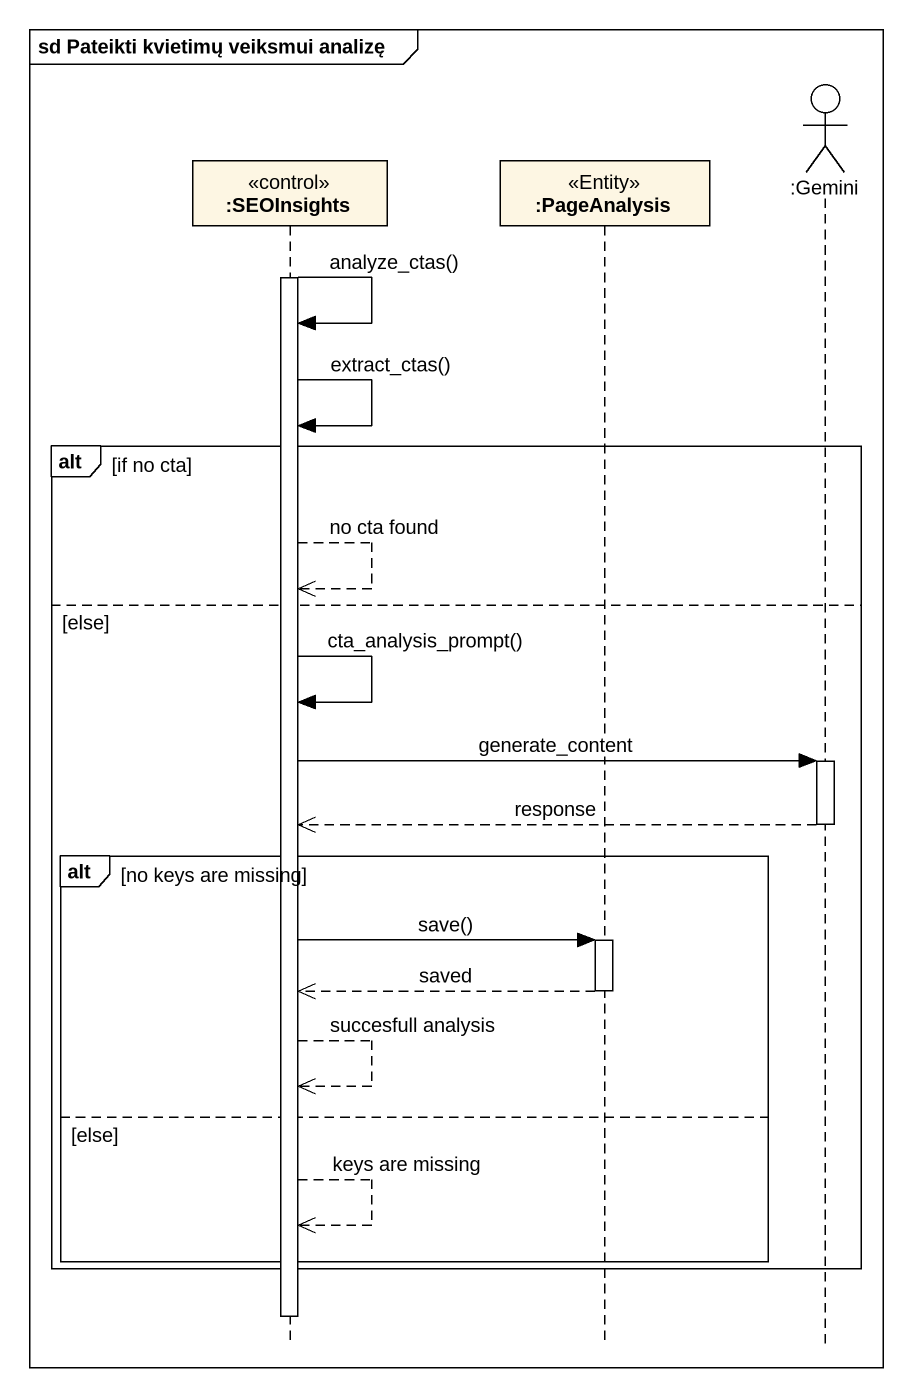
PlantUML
@startuml
mainframe sd Pateikti kvietimų veiksmui analizę
hide footbox
participant ":SEOInsights" as SEOInsights <<control>>
participant ":PageAnalysis" as PageAnalysis <<Entity>>
actor ":Gemini" as Gemini

activate SEOInsights
SEOInsights -> SEOInsights : analyze_ctas()
SEOInsights -> SEOInsights : extract_ctas()
alt if no cta
  SEOInsights -->> SEOInsights : no cta found
else else
  SEOInsights -> SEOInsights : cta_analysis_prompt()
  SEOInsights -> Gemini : generate_content
  activate Gemini
  Gemini -->> SEOInsights : response
  deactivate Gemini
  alt no keys are missing
    SEOInsights -> PageAnalysis : save()
    activate PageAnalysis
    PageAnalysis -->> SEOInsights : saved
    deactivate PageAnalysis
    SEOInsights -->> SEOInsights : succesfull analysis
  else else
    SEOInsights -->> SEOInsights : keys are missing
  end
end
deactivate SEOInsights
@enduml
